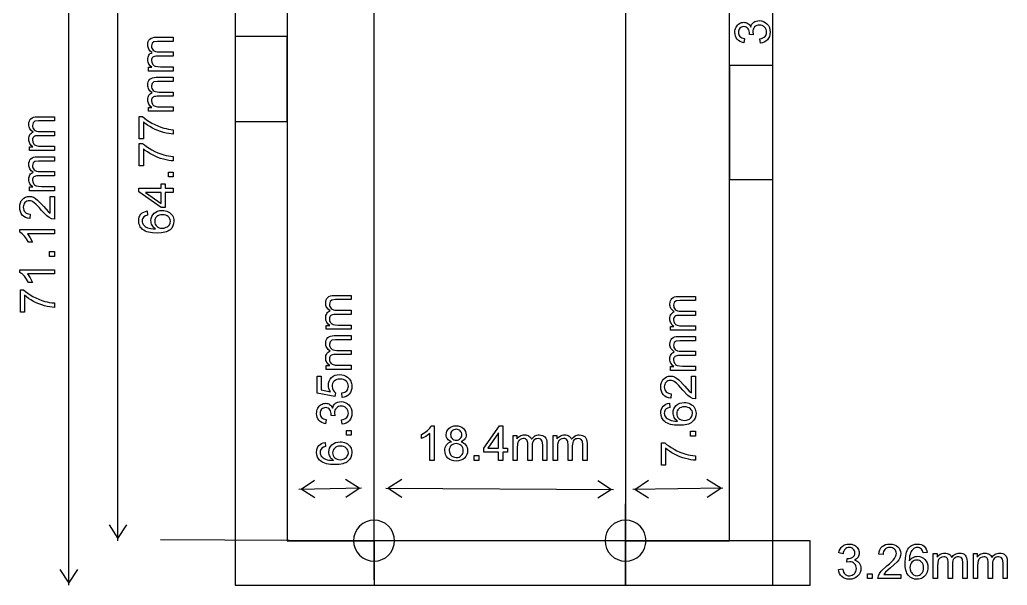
# Model space of a CAD drawing. Extents: x -80.8 to -8.1, y 28.9 to 107.7.
# Drawn here: x -80.8 to -8.5, y 28.9 to 70.3 of the extents above; entities that cross this region are included whole.
import ezdxf

# ---------------------------------------------------------------- set-up
doc = ezdxf.new("R2010")
doc.units = 0
doc.layers.add('LAYER_1', color=7, linetype='CONTINUOUS')

msp = doc.modelspace()

# ---------------------------------------------------------------- linework, layer by layer
at = {"layer": 'LAYER_1', "color": 250}
for points in [[(-77.195, 28.903), (-77.195, 100.023)], [(-73.595, 32.166), (-73.595, 96.936)], [(-59.175, 35.295), (-60.19, 35.925), (-59.2, 36.595)], [(-56.916, 35.339), (-55.927, 36.008), (-56.942, 36.638)], [(-52.815, 36.654), (-53.821, 36.01), (-52.822, 35.354)], [(-38.453, 36.578), (-37.454, 35.923), (-38.459, 35.278)], [(-34.743, 35.288), (-35.754, 35.924), (-34.76, 36.588)], [(-30.454, 35.345), (-29.461, 36.008), (-30.472, 36.645)], [(-55.776, 36.011), (-60.341, 35.922)], [(-53.972, 36.011), (-37.303, 35.922)], [(-29.31, 36.011), (-35.904, 35.922)], [(-54.845, 29.3), (-54.845, 34.856)], [(-36.43, 29.3), (-36.43, 34.856)], [(-74.245, 33.319), (-73.595, 32.317), (-72.945, 33.319)], [(-56.345, 32.166), (-70.493, 32.219)], [(-52.464, 32.166), (-57.226, 32.166)], [(-34.049, 32.166), (-38.811, 32.166)], [(-77.845, 30.056), (-77.195, 29.054), (-76.545, 30.056)]]:
    msp.add_lwpolyline(points, dxfattribs=at)
for points in [[(-65.005, 28.903), (-25.635, 28.903), (-25.635, 100.023), (-65.005, 100.023), (-65.005, 28.903)], [(-61.195, 32.166), (-54.845, 32.166), (-54.845, 96.936), (-61.195, 96.936), (-61.195, 32.166)], [(-36.43, 32.166), (-28.81, 32.166), (-28.81, 96.936), (-36.43, 96.936), (-36.43, 32.166)], [(-26.555, 68.586), (-26.596, 68.895), (-26.474, 68.927), (-26.37, 68.968), (-26.284, 69.018), (-26.217, 69.077), (-26.166, 69.145), (-26.129, 69.22), (-26.108, 69.301), (-26.1, 69.39), (-26.11, 69.495), (-26.138, 69.592), (-26.186, 69.68), (-26.252, 69.76), (-26.332, 69.825), (-26.422, 69.873), (-26.52, 69.901), (-26.628, 69.91), (-26.73, 69.901), (-26.823, 69.875), (-26.906, 69.832), (-26.98, 69.771), (-27.04, 69.696), (-27.084, 69.612), (-27.11, 69.519), (-27.119, 69.416), (-27.084, 69.197), (-27.356, 69.232), (-27.353, 69.282), (-27.359, 69.378), (-27.379, 69.47), (-27.411, 69.556), (-27.456, 69.638), (-27.515, 69.707), (-27.587, 69.757), (-27.674, 69.787), (-27.775, 69.797), (-27.856, 69.789), (-27.931, 69.768), (-27.998, 69.731), (-28.057, 69.681), (-28.106, 69.619), (-28.141, 69.549), (-28.162, 69.47), (-28.169, 69.383), (-28.162, 69.296), (-28.141, 69.217), (-28.105, 69.146), (-28.056, 69.082), (-27.992, 69.027), (-27.913, 68.983), (-27.821, 68.949), (-27.714, 68.927), (-27.77, 68.617), (-27.917, 68.654), (-28.046, 68.71), (-28.158, 68.783), (-28.253, 68.875), (-28.328, 68.982), (-28.381, 69.101), (-28.413, 69.233), (-28.424, 69.376), (-28.418, 69.478), (-28.402, 69.575), (-28.374, 69.668), (-28.336, 69.757), (-28.287, 69.839), (-28.231, 69.91), (-28.166, 69.972), (-28.093, 70.023), (-28.016, 70.063), (-27.935, 70.092), (-27.853, 70.11), (-27.768, 70.115), (-27.688, 70.11), (-27.612, 70.093), (-27.539, 70.066), (-27.47, 70.027), (-27.406, 69.978), (-27.349, 69.918), (-27.299, 69.848), (-27.256, 69.767), (-27.224, 69.873), (-27.177, 69.966), (-27.116, 70.047), (-27.042, 70.115), (-26.955, 70.169), (-26.859, 70.208), (-26.752, 70.231), (-26.635, 70.239), (-26.476, 70.224), (-26.329, 70.179), (-26.195, 70.103), (-26.074, 69.998), (-25.973, 69.869), (-25.901, 69.725), (-25.858, 69.564), (-25.844, 69.388), (-25.856, 69.229), (-25.893, 69.084), (-25.955, 68.953), (-26.042, 68.836), (-26.148, 68.738), (-26.269, 68.664), (-26.405, 68.613), (-26.555, 68.586)], [(-69.543, 66.546), (-71.372, 66.546), (-71.372, 66.823), (-71.116, 66.823), (-71.237, 66.924), (-71.332, 67.052), (-71.368, 67.126), (-71.393, 67.205), (-71.409, 67.289), (-71.414, 67.378), (-71.409, 67.475), (-71.393, 67.563), (-71.366, 67.641), (-71.329, 67.711), (-71.283, 67.771), (-71.228, 67.822), (-71.165, 67.863), (-71.094, 67.894), (-71.234, 68.011), (-71.334, 68.144), (-71.369, 68.217), (-71.394, 68.294), (-71.409, 68.375), (-71.414, 68.459), (-71.405, 68.588), (-71.376, 68.7), (-71.329, 68.797), (-71.263, 68.878), (-71.177, 68.942), (-71.072, 68.988), (-70.945, 69.015), (-70.799, 69.024), (-69.543, 69.024), (-69.543, 68.716), (-70.696, 68.716), (-70.964, 68.686), (-71.095, 68.577), (-71.145, 68.391), (-71.137, 68.298), (-71.113, 68.214), (-71.073, 68.138), (-71.017, 68.07), (-70.943, 68.014), (-70.85, 67.975), (-70.738, 67.951), (-70.606, 67.943), (-69.543, 67.943), (-69.543, 67.633), (-70.731, 67.633), (-70.829, 67.628), (-70.913, 67.614), (-70.984, 67.59), (-71.042, 67.557), (-71.087, 67.513), (-71.12, 67.457), (-71.139, 67.389), (-71.145, 67.309), (-71.128, 67.183), (-71.076, 67.067), (-71.038, 67.015), (-70.991, 66.971), (-70.937, 66.935), (-70.875, 66.906), (-70.713, 66.868), (-70.492, 66.856), (-69.543, 66.856), (-69.543, 66.546)], [(-65.005, 62.844), (-61.195, 62.844), (-61.195, 69.062), (-65.005, 69.062), (-65.005, 62.844)], [(-28.81, 58.611), (-25.635, 58.611), (-25.635, 66.945), (-28.81, 66.945), (-28.81, 58.611)], [(-69.543, 63.608), (-71.372, 63.608), (-71.372, 63.885), (-71.116, 63.885), (-71.237, 63.985), (-71.332, 64.114), (-71.368, 64.188), (-71.393, 64.267), (-71.409, 64.351), (-71.414, 64.44), (-71.409, 64.537), (-71.393, 64.624), (-71.366, 64.703), (-71.329, 64.772), (-71.283, 64.833), (-71.228, 64.883), (-71.165, 64.924), (-71.094, 64.956), (-71.234, 65.073), (-71.334, 65.206), (-71.369, 65.278), (-71.394, 65.355), (-71.409, 65.436), (-71.414, 65.521), (-71.405, 65.649), (-71.376, 65.762), (-71.329, 65.858), (-71.263, 65.939), (-71.177, 66.004), (-71.072, 66.049), (-70.945, 66.077), (-70.799, 66.086), (-69.543, 66.086), (-69.543, 65.778), (-70.696, 65.778), (-70.964, 65.748), (-71.095, 65.638), (-71.145, 65.452), (-71.137, 65.36), (-71.113, 65.275), (-71.073, 65.2), (-71.017, 65.132), (-70.943, 65.076), (-70.85, 65.036), (-70.738, 65.012), (-70.606, 65.004), (-69.543, 65.004), (-69.543, 64.694), (-70.731, 64.694), (-70.829, 64.689), (-70.913, 64.675), (-70.984, 64.651), (-71.042, 64.618), (-71.087, 64.574), (-71.12, 64.519), (-71.139, 64.451), (-71.145, 64.37), (-71.128, 64.245), (-71.076, 64.129), (-71.038, 64.077), (-70.991, 64.033), (-70.937, 63.996), (-70.875, 63.968), (-70.713, 63.93), (-70.492, 63.917), (-69.543, 63.917), (-69.543, 63.608)], [(-78.253, 60.726), (-80.082, 60.726), (-80.082, 61.003), (-79.826, 61.003), (-79.947, 61.103), (-80.042, 61.232), (-80.078, 61.306), (-80.103, 61.385), (-80.119, 61.469), (-80.124, 61.558), (-80.119, 61.654), (-80.103, 61.742), (-80.076, 61.821), (-80.039, 61.89), (-79.993, 61.951), (-79.938, 62.002), (-79.875, 62.042), (-79.803, 62.074), (-79.944, 62.191), (-80.044, 62.324), (-80.079, 62.397), (-80.104, 62.473), (-80.119, 62.554), (-80.124, 62.639), (-80.115, 62.767), (-80.086, 62.88), (-80.039, 62.976), (-79.973, 63.057), (-79.887, 63.121), (-79.781, 63.167), (-79.655, 63.195), (-79.509, 63.204), (-78.253, 63.204), (-78.253, 62.896), (-79.406, 62.896), (-79.674, 62.866), (-79.805, 62.756), (-79.855, 62.57), (-79.847, 62.478), (-79.823, 62.394), (-79.783, 62.318), (-79.727, 62.25), (-79.653, 62.194), (-79.56, 62.154), (-79.448, 62.13), (-79.316, 62.122), (-78.253, 62.122), (-78.253, 61.812), (-79.441, 61.812), (-79.538, 61.807), (-79.623, 61.793), (-79.694, 61.77), (-79.752, 61.736), (-79.797, 61.692), (-79.829, 61.636), (-79.849, 61.569), (-79.855, 61.488), (-79.838, 61.362), (-79.786, 61.247), (-79.748, 61.195), (-79.701, 61.151), (-79.647, 61.114), (-79.585, 61.086), (-79.422, 61.048), (-79.202, 61.035), (-78.253, 61.035), (-78.253, 60.726)], [(-71.737, 61.58), (-72.035, 61.58), (-72.035, 63.214), (-71.794, 63.214), (-71.656, 63.094), (-71.496, 62.974), (-71.314, 62.855), (-71.112, 62.736), (-70.898, 62.625), (-70.681, 62.526), (-70.461, 62.442), (-70.238, 62.371), (-70.075, 62.328), (-69.905, 62.294), (-69.728, 62.269), (-69.543, 62.252), (-69.543, 61.933), (-69.7, 61.942), (-69.872, 61.965), (-70.06, 62.001), (-70.263, 62.05), (-70.472, 62.112), (-70.678, 62.186), (-70.879, 62.273), (-71.077, 62.371), (-71.265, 62.478), (-71.438, 62.587), (-71.596, 62.7), (-71.737, 62.817), (-71.737, 61.58)], [(-71.737, 59.618), (-72.035, 59.618), (-72.035, 61.252), (-71.794, 61.252), (-71.656, 61.132), (-71.496, 61.012), (-71.314, 60.893), (-71.112, 60.774), (-70.898, 60.663), (-70.681, 60.565), (-70.461, 60.48), (-70.238, 60.409), (-70.075, 60.366), (-69.905, 60.332), (-69.728, 60.307), (-69.543, 60.29), (-69.543, 59.971), (-69.7, 59.98), (-69.872, 60.003), (-70.06, 60.039), (-70.263, 60.088), (-70.472, 60.15), (-70.678, 60.224), (-70.879, 60.311), (-71.077, 60.409), (-71.265, 60.516), (-71.438, 60.625), (-71.596, 60.738), (-71.737, 60.855), (-71.737, 59.618)], [(-78.253, 57.787), (-80.082, 57.787), (-80.082, 58.064), (-79.826, 58.064), (-79.947, 58.164), (-80.042, 58.293), (-80.078, 58.367), (-80.103, 58.446), (-80.119, 58.53), (-80.124, 58.619), (-80.119, 58.716), (-80.103, 58.804), (-80.076, 58.882), (-80.039, 58.952), (-79.993, 59.012), (-79.938, 59.063), (-79.875, 59.104), (-79.803, 59.135), (-79.944, 59.252), (-80.044, 59.385), (-80.079, 59.458), (-80.104, 59.535), (-80.119, 59.615), (-80.124, 59.7), (-80.115, 59.828), (-80.086, 59.941), (-80.039, 60.038), (-79.973, 60.119), (-79.887, 60.183), (-79.781, 60.229), (-79.655, 60.256), (-79.509, 60.265), (-78.253, 60.265), (-78.253, 59.957), (-79.406, 59.957), (-79.674, 59.927), (-79.805, 59.818), (-79.855, 59.631), (-79.847, 59.539), (-79.823, 59.455), (-79.783, 59.379), (-79.727, 59.311), (-79.653, 59.255), (-79.56, 59.215), (-79.448, 59.191), (-79.316, 59.183), (-78.253, 59.183), (-78.253, 58.874), (-79.441, 58.874), (-79.538, 58.869), (-79.623, 58.855), (-79.694, 58.831), (-79.752, 58.798), (-79.797, 58.754), (-79.829, 58.698), (-79.849, 58.63), (-79.855, 58.55), (-79.838, 58.424), (-79.786, 58.308), (-79.748, 58.256), (-79.701, 58.212), (-79.647, 58.175), (-79.585, 58.147), (-79.422, 58.109), (-79.202, 58.097), (-78.253, 58.097), (-78.253, 57.787)], [(-69.543, 58.791), (-69.897, 58.791), (-69.897, 59.145), (-69.543, 59.145), (-69.543, 58.791)], [(-69.543, 57.649), (-70.148, 57.649), (-70.148, 56.553), (-70.432, 56.553), (-72.068, 57.706), (-72.068, 57.959), (-70.432, 57.959), (-70.432, 58.3), (-70.148, 58.3), (-70.148, 57.959), (-69.543, 57.959), (-69.543, 57.649)], [(-78.551, 57.368), (-78.253, 57.368), (-78.253, 55.699), (-78.468, 55.735), (-78.638, 55.818), (-78.804, 55.939), (-79.187, 56.345), (-79.347, 56.534), (-79.489, 56.69), (-79.614, 56.812), (-79.722, 56.902), (-79.819, 56.965), (-79.913, 57.01), (-80.005, 57.037), (-80.095, 57.046), (-80.183, 57.038), (-80.264, 57.013), (-80.338, 56.972), (-80.406, 56.914), (-80.461, 56.843), (-80.5, 56.762), (-80.524, 56.671), (-80.532, 56.571), (-80.524, 56.464), (-80.498, 56.369), (-80.456, 56.285), (-80.397, 56.212), (-80.324, 56.153), (-80.237, 56.111), (-80.138, 56.085), (-80.026, 56.076), (-80.058, 55.757), (-80.226, 55.785), (-80.373, 55.835), (-80.498, 55.908), (-80.602, 56.004), (-80.684, 56.12), (-80.742, 56.254), (-80.777, 56.407), (-80.788, 56.578), (-80.776, 56.75), (-80.738, 56.903), (-80.675, 57.037), (-80.587, 57.153), (-80.48, 57.246), (-80.361, 57.312), (-80.231, 57.352), (-80.088, 57.365), (-79.937, 57.349), (-79.789, 57.303), (-79.639, 57.22), (-79.481, 57.097), (-79.037, 56.619), (-78.719, 56.261), (-78.551, 56.13), (-78.551, 57.368)], [(-70.432, 57.649), (-71.57, 57.649), (-70.432, 56.858), (-70.432, 57.649)], [(-71.45, 56.302), (-71.426, 55.994), (-71.584, 55.944), (-71.691, 55.877), (-71.749, 55.81), (-71.791, 55.736), (-71.816, 55.655), (-71.824, 55.566), (-71.819, 55.494), (-71.803, 55.427), (-71.777, 55.364), (-71.741, 55.306), (-71.681, 55.237), (-71.61, 55.175), (-71.525, 55.121), (-71.429, 55.075), (-71.316, 55.038), (-71.181, 55.011), (-71.024, 54.995), (-70.846, 54.988), (-70.925, 55.047), (-70.994, 55.112), (-71.052, 55.184), (-71.099, 55.262), (-71.135, 55.343), (-71.161, 55.427), (-71.176, 55.513), (-71.181, 55.601), (-71.167, 55.75), (-71.124, 55.888), (-71.053, 56.014), (-70.953, 56.129), (-70.831, 56.224), (-70.692, 56.292), (-70.536, 56.333), (-70.363, 56.347), (-70.246, 56.34), (-70.134, 56.321), (-70.026, 56.289), (-69.921, 56.244), (-69.825, 56.188), (-69.741, 56.123), (-69.669, 56.047), (-69.609, 55.962), (-69.561, 55.87), (-69.527, 55.772), (-69.507, 55.667), (-69.5, 55.556), (-69.518, 55.371), (-69.571, 55.204), (-69.66, 55.055), (-69.785, 54.924), (-69.862, 54.867), (-69.951, 54.817), (-70.051, 54.775), (-70.163, 54.741), (-70.421, 54.695), (-70.725, 54.68), (-71.066, 54.697), (-71.357, 54.747), (-71.484, 54.785), (-71.598, 54.832), (-71.7, 54.887), (-71.789, 54.95), (-71.857, 55.011), (-71.916, 55.078), (-71.965, 55.15), (-72.006, 55.227), (-72.06, 55.396), (-72.078, 55.586), (-72.068, 55.728), (-72.037, 55.856), (-71.985, 55.972), (-71.912, 56.074), (-71.82, 56.159), (-71.713, 56.226), (-71.589, 56.273), (-71.45, 56.302)], [(-70.362, 55.036), (-70.205, 55.053), (-70.055, 55.104), (-69.986, 55.141), (-69.926, 55.186), (-69.874, 55.236), (-69.832, 55.294), (-69.774, 55.42), (-69.755, 55.551), (-69.765, 55.646), (-69.795, 55.733), (-69.844, 55.814), (-69.914, 55.888), (-70, 55.95), (-70.101, 55.994), (-70.215, 56.021), (-70.344, 56.029), (-70.468, 56.021), (-70.578, 55.995), (-70.674, 55.951), (-70.757, 55.89), (-70.823, 55.816), (-70.87, 55.733), (-70.898, 55.641), (-70.907, 55.539), (-70.898, 55.438), (-70.87, 55.345), (-70.823, 55.26), (-70.757, 55.182), (-70.675, 55.118), (-70.583, 55.072), (-70.478, 55.045), (-70.362, 55.036)], [(-78.253, 54.944), (-78.253, 54.634), (-80.229, 54.634), (-80.015, 54.341), (-79.855, 54.014), (-80.154, 54.014), (-80.29, 54.258), (-80.451, 54.469), (-80.537, 54.559), (-80.623, 54.635), (-80.706, 54.697), (-80.788, 54.745), (-80.788, 54.944), (-78.253, 54.944)], [(-78.253, 52.971), (-78.606, 52.971), (-78.606, 53.324), (-78.253, 53.324), (-78.253, 52.971)], [(-78.253, 52.002), (-78.253, 51.692), (-80.229, 51.692), (-80.015, 51.399), (-79.855, 51.072), (-80.154, 51.072), (-80.29, 51.316), (-80.451, 51.527), (-80.537, 51.617), (-80.623, 51.693), (-80.706, 51.755), (-80.788, 51.803), (-80.788, 52.002), (-78.253, 52.002)], [(-80.447, 48.893), (-80.745, 48.893), (-80.745, 50.528), (-80.504, 50.528), (-80.365, 50.407), (-80.206, 50.288), (-80.024, 50.168), (-79.822, 50.05), (-79.608, 49.938), (-79.391, 49.84), (-79.171, 49.755), (-78.948, 49.684), (-78.785, 49.641), (-78.615, 49.608), (-78.438, 49.582), (-78.253, 49.565), (-78.253, 49.246), (-78.41, 49.256), (-78.582, 49.278), (-78.77, 49.314), (-78.973, 49.363), (-79.182, 49.425), (-79.388, 49.5), (-79.589, 49.586), (-79.787, 49.684), (-79.975, 49.791), (-80.148, 49.901), (-80.305, 50.014), (-80.447, 50.13), (-80.447, 48.893)], [(-56.515, 47.64), (-58.344, 47.64), (-58.344, 47.917), (-58.087, 47.917), (-58.209, 48.017), (-58.303, 48.146), (-58.339, 48.22), (-58.365, 48.299), (-58.38, 48.383), (-58.386, 48.472), (-58.38, 48.569), (-58.364, 48.657), (-58.338, 48.735), (-58.301, 48.805), (-58.254, 48.865), (-58.2, 48.916), (-58.137, 48.957), (-58.065, 48.988), (-58.205, 49.105), (-58.305, 49.238), (-58.34, 49.311), (-58.365, 49.387), (-58.38, 49.468), (-58.386, 49.553), (-58.376, 49.681), (-58.348, 49.794), (-58.3, 49.891), (-58.234, 49.972), (-58.149, 50.036), (-58.043, 50.081), (-57.917, 50.109), (-57.77, 50.118), (-56.515, 50.118), (-56.515, 49.81), (-57.667, 49.81), (-57.935, 49.78), (-58.067, 49.671), (-58.117, 49.484), (-58.109, 49.392), (-58.085, 49.308), (-58.044, 49.232), (-57.988, 49.164), (-57.914, 49.108), (-57.821, 49.068), (-57.709, 49.044), (-57.578, 49.036), (-56.515, 49.036), (-56.515, 48.726), (-57.703, 48.726), (-57.8, 48.722), (-57.884, 48.707), (-57.955, 48.684), (-58.013, 48.651), (-58.059, 48.607), (-58.091, 48.551), (-58.11, 48.483), (-58.117, 48.402), (-58.099, 48.277), (-58.047, 48.161), (-58.009, 48.109), (-57.963, 48.065), (-57.908, 48.028), (-57.846, 48), (-57.684, 47.962), (-57.464, 47.95), (-56.515, 47.95), (-56.515, 47.64)], [(-31.312, 47.574), (-33.141, 47.574), (-33.141, 47.85), (-32.885, 47.85), (-33.006, 47.951), (-33.1, 48.08), (-33.136, 48.154), (-33.162, 48.233), (-33.178, 48.317), (-33.183, 48.406), (-33.178, 48.502), (-33.162, 48.59), (-33.135, 48.669), (-33.098, 48.738), (-33.052, 48.799), (-32.997, 48.849), (-32.934, 48.89), (-32.862, 48.922), (-33.002, 49.039), (-33.103, 49.172), (-33.138, 49.244), (-33.163, 49.321), (-33.178, 49.402), (-33.183, 49.487), (-33.173, 49.615), (-33.145, 49.727), (-33.098, 49.824), (-33.032, 49.905), (-32.946, 49.969), (-32.84, 50.015), (-32.714, 50.043), (-32.568, 50.052), (-31.312, 50.052), (-31.312, 49.744), (-32.464, 49.744), (-32.732, 49.714), (-32.864, 49.604), (-32.914, 49.418), (-32.906, 49.325), (-32.882, 49.241), (-32.842, 49.165), (-32.785, 49.097), (-32.712, 49.042), (-32.619, 49.002), (-32.506, 48.978), (-32.375, 48.97), (-31.312, 48.97), (-31.312, 48.66), (-32.5, 48.66), (-32.597, 48.655), (-32.681, 48.641), (-32.752, 48.617), (-32.811, 48.584), (-32.856, 48.54), (-32.888, 48.484), (-32.908, 48.416), (-32.914, 48.336), (-32.897, 48.21), (-32.845, 48.094), (-32.806, 48.043), (-32.76, 47.998), (-32.706, 47.962), (-32.644, 47.933), (-32.481, 47.896), (-32.261, 47.883), (-31.312, 47.883), (-31.312, 47.574)], [(-56.515, 44.701), (-58.344, 44.701), (-58.344, 44.978), (-58.087, 44.978), (-58.209, 45.079), (-58.303, 45.208), (-58.339, 45.281), (-58.365, 45.36), (-58.38, 45.444), (-58.386, 45.533), (-58.38, 45.63), (-58.364, 45.718), (-58.338, 45.797), (-58.301, 45.866), (-58.254, 45.926), (-58.2, 45.977), (-58.137, 46.018), (-58.065, 46.049), (-58.205, 46.166), (-58.305, 46.3), (-58.34, 46.372), (-58.365, 46.449), (-58.38, 46.53), (-58.386, 46.614), (-58.376, 46.743), (-58.348, 46.855), (-58.3, 46.952), (-58.234, 47.033), (-58.149, 47.097), (-58.043, 47.143), (-57.917, 47.17), (-57.77, 47.179), (-56.515, 47.179), (-56.515, 46.871), (-57.667, 46.871), (-57.935, 46.841), (-58.067, 46.732), (-58.117, 46.546), (-58.109, 46.453), (-58.085, 46.369), (-58.044, 46.293), (-57.988, 46.225), (-57.914, 46.169), (-57.821, 46.13), (-57.709, 46.106), (-57.578, 46.098), (-56.515, 46.098), (-56.515, 45.788), (-57.703, 45.788), (-57.8, 45.783), (-57.884, 45.769), (-57.955, 45.745), (-58.013, 45.712), (-58.059, 45.668), (-58.091, 45.612), (-58.11, 45.544), (-58.117, 45.464), (-58.099, 45.338), (-58.047, 45.222), (-58.009, 45.17), (-57.963, 45.126), (-57.908, 45.09), (-57.846, 45.061), (-57.684, 45.023), (-57.464, 45.011), (-56.515, 45.011), (-56.515, 44.701)], [(-31.312, 44.635), (-33.141, 44.635), (-33.141, 44.912), (-32.885, 44.912), (-33.006, 45.012), (-33.1, 45.141), (-33.136, 45.215), (-33.162, 45.294), (-33.178, 45.378), (-33.183, 45.467), (-33.178, 45.564), (-33.162, 45.652), (-33.135, 45.73), (-33.098, 45.8), (-33.052, 45.86), (-32.997, 45.911), (-32.934, 45.952), (-32.862, 45.983), (-33.002, 46.1), (-33.103, 46.233), (-33.138, 46.306), (-33.163, 46.383), (-33.178, 46.463), (-33.183, 46.548), (-33.173, 46.676), (-33.145, 46.789), (-33.098, 46.886), (-33.032, 46.967), (-32.946, 47.031), (-32.84, 47.077), (-32.714, 47.104), (-32.568, 47.113), (-31.312, 47.113), (-31.312, 46.805), (-32.464, 46.805), (-32.732, 46.775), (-32.864, 46.666), (-32.914, 46.479), (-32.906, 46.387), (-32.882, 46.303), (-32.842, 46.227), (-32.785, 46.159), (-32.712, 46.103), (-32.619, 46.063), (-32.506, 46.039), (-32.375, 46.031), (-31.312, 46.031), (-31.312, 45.721), (-32.5, 45.721), (-32.597, 45.717), (-32.681, 45.703), (-32.752, 45.679), (-32.811, 45.646), (-32.856, 45.602), (-32.888, 45.546), (-32.908, 45.478), (-32.914, 45.398), (-32.897, 45.272), (-32.845, 45.156), (-32.806, 45.104), (-32.76, 45.06), (-32.706, 45.023), (-32.644, 44.995), (-32.481, 44.957), (-32.261, 44.945), (-31.312, 44.945), (-31.312, 44.635)], [(-57.176, 42.653), (-57.204, 42.978), (-57.092, 43.002), (-56.995, 43.038), (-56.913, 43.086), (-56.846, 43.146), (-56.794, 43.216), (-56.756, 43.292), (-56.734, 43.374), (-56.726, 43.464), (-56.737, 43.572), (-56.769, 43.671), (-56.821, 43.761), (-56.895, 43.843), (-56.986, 43.911), (-57.092, 43.959), (-57.211, 43.988), (-57.343, 43.998), (-57.469, 43.989), (-57.58, 43.961), (-57.678, 43.914), (-57.762, 43.849), (-57.829, 43.769), (-57.877, 43.677), (-57.906, 43.574), (-57.915, 43.459), (-57.898, 43.316), (-57.847, 43.188), (-57.769, 43.081), (-57.67, 42.999), (-57.708, 42.708), (-59.005, 42.953), (-59.005, 44.209), (-58.709, 44.209), (-58.709, 43.201), (-58.03, 43.064), (-58.1, 43.18), (-58.149, 43.298), (-58.179, 43.418), (-58.189, 43.542), (-58.175, 43.701), (-58.132, 43.847), (-58.06, 43.98), (-57.96, 44.1), (-57.837, 44.199), (-57.698, 44.27), (-57.542, 44.313), (-57.371, 44.327), (-57.205, 44.315), (-57.051, 44.277), (-56.909, 44.215), (-56.778, 44.127), (-56.706, 44.064), (-56.644, 43.995), (-56.591, 43.92), (-56.548, 43.84), (-56.515, 43.754), (-56.491, 43.663), (-56.477, 43.566), (-56.472, 43.464), (-56.484, 43.3), (-56.52, 43.151), (-56.58, 43.018), (-56.664, 42.901), (-56.769, 42.804), (-56.889, 42.73), (-57.025, 42.68), (-57.176, 42.653)], [(-31.61, 44.216), (-31.312, 44.216), (-31.312, 42.547), (-31.527, 42.583), (-31.697, 42.666), (-31.863, 42.787), (-32.246, 43.193), (-32.406, 43.382), (-32.548, 43.538), (-32.673, 43.66), (-32.781, 43.749), (-32.878, 43.813), (-32.972, 43.858), (-33.064, 43.885), (-33.153, 43.894), (-33.242, 43.886), (-33.323, 43.861), (-33.397, 43.82), (-33.464, 43.762), (-33.52, 43.691), (-33.559, 43.61), (-33.583, 43.519), (-33.591, 43.418), (-33.582, 43.312), (-33.557, 43.217), (-33.515, 43.133), (-33.456, 43.06), (-33.383, 43.001), (-33.296, 42.959), (-33.197, 42.933), (-33.085, 42.924), (-33.117, 42.605), (-33.285, 42.633), (-33.431, 42.683), (-33.557, 42.756), (-33.661, 42.852), (-33.742, 42.968), (-33.801, 43.102), (-33.836, 43.255), (-33.847, 43.425), (-33.834, 43.598), (-33.797, 43.751), (-33.734, 43.885), (-33.646, 44.001), (-33.539, 44.093), (-33.42, 44.16), (-33.289, 44.2), (-33.146, 44.213), (-32.996, 44.197), (-32.848, 44.15), (-32.698, 44.068), (-32.54, 43.945), (-32.096, 43.467), (-31.778, 43.109), (-31.61, 42.977), (-31.61, 44.216)], [(-57.181, 40.693), (-57.222, 41.002), (-57.1, 41.034), (-56.996, 41.075), (-56.91, 41.125), (-56.843, 41.184), (-56.792, 41.252), (-56.755, 41.327), (-56.734, 41.408), (-56.726, 41.497), (-56.736, 41.602), (-56.764, 41.699), (-56.812, 41.787), (-56.878, 41.867), (-56.958, 41.932), (-57.048, 41.98), (-57.146, 42.008), (-57.254, 42.017), (-57.356, 42.008), (-57.449, 41.982), (-57.532, 41.939), (-57.606, 41.878), (-57.666, 41.803), (-57.71, 41.719), (-57.736, 41.626), (-57.745, 41.523), (-57.71, 41.304), (-57.982, 41.339), (-57.979, 41.389), (-57.985, 41.485), (-58.005, 41.577), (-58.037, 41.663), (-58.082, 41.745), (-58.141, 41.814), (-58.213, 41.864), (-58.3, 41.894), (-58.401, 41.904), (-58.482, 41.896), (-58.557, 41.875), (-58.624, 41.839), (-58.683, 41.788), (-58.732, 41.726), (-58.767, 41.656), (-58.788, 41.577), (-58.795, 41.49), (-58.788, 41.403), (-58.767, 41.324), (-58.731, 41.253), (-58.682, 41.189), (-58.618, 41.134), (-58.539, 41.09), (-58.447, 41.056), (-58.34, 41.034), (-58.395, 40.724), (-58.543, 40.761), (-58.672, 40.817), (-58.784, 40.89), (-58.879, 40.982), (-58.954, 41.089), (-59.007, 41.208), (-59.039, 41.34), (-59.05, 41.483), (-59.044, 41.584), (-59.028, 41.682), (-59, 41.775), (-58.962, 41.864), (-58.913, 41.946), (-58.857, 42.017), (-58.792, 42.079), (-58.719, 42.13), (-58.642, 42.17), (-58.561, 42.199), (-58.479, 42.217), (-58.394, 42.222), (-58.314, 42.217), (-58.238, 42.2), (-58.165, 42.173), (-58.096, 42.134), (-58.032, 42.085), (-57.975, 42.025), (-57.925, 41.955), (-57.882, 41.874), (-57.85, 41.98), (-57.803, 42.073), (-57.742, 42.154), (-57.668, 42.222), (-57.581, 42.276), (-57.485, 42.315), (-57.378, 42.338), (-57.261, 42.346), (-57.102, 42.331), (-56.955, 42.286), (-56.821, 42.21), (-56.7, 42.105), (-56.599, 41.976), (-56.527, 41.832), (-56.484, 41.672), (-56.47, 41.495), (-56.482, 41.336), (-56.519, 41.191), (-56.581, 41.06), (-56.668, 40.943), (-56.774, 40.845), (-56.895, 40.771), (-57.031, 40.72), (-57.181, 40.693)], [(-33.219, 42.233), (-33.194, 41.925), (-33.352, 41.875), (-33.46, 41.808), (-33.518, 41.741), (-33.559, 41.667), (-33.584, 41.586), (-33.593, 41.498), (-33.587, 41.426), (-33.572, 41.359), (-33.546, 41.296), (-33.51, 41.238), (-33.45, 41.168), (-33.378, 41.107), (-33.294, 41.053), (-33.198, 41.007), (-33.085, 40.97), (-32.95, 40.943), (-32.793, 40.926), (-32.614, 40.919), (-32.694, 40.978), (-32.763, 41.044), (-32.821, 41.115), (-32.868, 41.193), (-32.904, 41.275), (-32.929, 41.359), (-32.945, 41.445), (-32.95, 41.532), (-32.936, 41.682), (-32.893, 41.819), (-32.822, 41.946), (-32.722, 42.06), (-32.599, 42.156), (-32.46, 42.224), (-32.304, 42.265), (-32.132, 42.278), (-32.015, 42.272), (-31.903, 42.252), (-31.794, 42.22), (-31.69, 42.175), (-31.594, 42.12), (-31.51, 42.054), (-31.438, 41.979), (-31.377, 41.894), (-31.33, 41.801), (-31.296, 41.703), (-31.276, 41.598), (-31.269, 41.488), (-31.287, 41.303), (-31.34, 41.136), (-31.429, 40.987), (-31.554, 40.856), (-31.631, 40.798), (-31.72, 40.748), (-31.82, 40.706), (-31.931, 40.672), (-32.19, 40.626), (-32.494, 40.611), (-32.835, 40.628), (-33.126, 40.678), (-33.252, 40.717), (-33.367, 40.763), (-33.468, 40.818), (-33.558, 40.881), (-33.626, 40.943), (-33.684, 41.009), (-33.734, 41.081), (-33.775, 41.158), (-33.829, 41.327), (-33.847, 41.517), (-33.837, 41.659), (-33.806, 41.788), (-33.753, 41.903), (-33.68, 42.005), (-33.589, 42.091), (-33.481, 42.157), (-33.358, 42.205), (-33.219, 42.233)], [(-32.13, 40.967), (-31.973, 40.984), (-31.823, 41.035), (-31.755, 41.073), (-31.695, 41.117), (-31.643, 41.168), (-31.601, 41.225), (-31.543, 41.351), (-31.524, 41.482), (-31.534, 41.577), (-31.563, 41.665), (-31.613, 41.746), (-31.682, 41.82), (-31.769, 41.882), (-31.869, 41.926), (-31.984, 41.952), (-32.113, 41.961), (-32.237, 41.952), (-32.347, 41.926), (-32.443, 41.883), (-32.525, 41.822), (-32.591, 41.747), (-32.638, 41.664), (-32.666, 41.572), (-32.676, 41.471), (-32.666, 41.369), (-32.638, 41.276), (-32.591, 41.191), (-32.525, 41.114), (-32.444, 41.05), (-32.351, 41.004), (-32.247, 40.977), (-32.13, 40.967)], [(-50.452, 38.039), (-50.762, 38.039), (-50.762, 40.015), (-51.055, 39.801), (-51.382, 39.641), (-51.382, 39.941), (-51.138, 40.076), (-50.927, 40.237), (-50.837, 40.324), (-50.761, 40.409), (-50.699, 40.492), (-50.651, 40.575), (-50.452, 40.575), (-50.452, 38.039)], [(-49.18, 39.408), (-49.27, 39.448), (-49.348, 39.494), (-49.414, 39.548), (-49.467, 39.61), (-49.507, 39.679), (-49.536, 39.754), (-49.554, 39.836), (-49.559, 39.924), (-49.547, 40.056), (-49.51, 40.177), (-49.448, 40.288), (-49.361, 40.387), (-49.254, 40.469), (-49.13, 40.528), (-48.991, 40.563), (-48.834, 40.575), (-48.677, 40.563), (-48.536, 40.527), (-48.411, 40.467), (-48.302, 40.383), (-48.214, 40.282), (-48.151, 40.17), (-48.113, 40.047), (-48.101, 39.915), (-48.106, 39.83), (-48.124, 39.751), (-48.152, 39.677), (-48.192, 39.609), (-48.245, 39.548), (-48.309, 39.494), (-48.384, 39.447), (-48.472, 39.408), (-48.363, 39.365), (-48.268, 39.31), (-48.186, 39.243), (-48.118, 39.164), (-48.065, 39.075), (-48.028, 38.979), (-48.005, 38.874), (-47.997, 38.761), (-48.011, 38.605), (-48.054, 38.463), (-48.126, 38.333), (-48.226, 38.217), (-48.35, 38.12), (-48.491, 38.051), (-48.651, 38.01), (-48.829, 37.996), (-49.007, 38.01), (-49.167, 38.051), (-49.308, 38.12), (-49.432, 38.217), (-49.532, 38.335), (-49.604, 38.466), (-49.647, 38.611), (-49.661, 38.769), (-49.653, 38.888), (-49.63, 38.996), (-49.591, 39.094), (-49.536, 39.182), (-49.467, 39.259), (-49.385, 39.322), (-49.289, 39.372), (-49.18, 39.408)], [(-45.722, 38.039), (-45.722, 38.644), (-46.817, 38.644), (-46.817, 38.928), (-45.665, 40.564), (-45.411, 40.564), (-45.411, 38.928), (-45.07, 38.928), (-45.07, 38.644), (-45.411, 38.644), (-45.411, 38.039), (-45.722, 38.039)], [(-56.515, 39.885), (-56.868, 39.885), (-56.868, 40.238), (-56.515, 40.238), (-56.515, 39.885)], [(-49.242, 39.934), (-49.235, 39.849), (-49.214, 39.772), (-49.178, 39.702), (-49.127, 39.641), (-49.065, 39.592), (-48.995, 39.556), (-48.915, 39.535), (-48.827, 39.527), (-48.742, 39.534), (-48.664, 39.556), (-48.595, 39.591), (-48.533, 39.64), (-48.483, 39.7), (-48.448, 39.766), (-48.426, 39.838), (-48.419, 39.916), (-48.427, 39.999), (-48.449, 40.074), (-48.485, 40.142), (-48.537, 40.203), (-48.6, 40.254), (-48.669, 40.291), (-48.746, 40.313), (-48.831, 40.32), (-48.916, 40.313), (-48.993, 40.291), (-49.063, 40.256), (-49.126, 40.206), (-49.177, 40.147), (-49.213, 40.081), (-49.235, 40.01), (-49.242, 39.934)], [(-45.722, 38.928), (-45.722, 40.066), (-46.512, 38.928), (-45.722, 38.928)], [(-44.667, 38.039), (-44.667, 39.868), (-44.39, 39.868), (-44.39, 39.612), (-44.29, 39.733), (-44.161, 39.828), (-44.087, 39.864), (-44.008, 39.889), (-43.924, 39.905), (-43.835, 39.91), (-43.738, 39.905), (-43.65, 39.889), (-43.572, 39.862), (-43.502, 39.825), (-43.442, 39.779), (-43.391, 39.724), (-43.35, 39.661), (-43.319, 39.59), (-43.202, 39.73), (-43.069, 39.83), (-42.996, 39.865), (-42.919, 39.89), (-42.839, 39.905), (-42.754, 39.91), (-42.626, 39.901), (-42.513, 39.872), (-42.416, 39.825), (-42.335, 39.759), (-42.271, 39.673), (-42.225, 39.568), (-42.198, 39.441), (-42.189, 39.295), (-42.189, 38.039), (-42.497, 38.039), (-42.497, 39.192), (-42.527, 39.46), (-42.636, 39.591), (-42.823, 39.641), (-42.915, 39.633), (-42.999, 39.609), (-43.075, 39.569), (-43.143, 39.513), (-43.199, 39.439), (-43.239, 39.346), (-43.263, 39.234), (-43.271, 39.102), (-43.271, 38.039), (-43.581, 38.039), (-43.581, 39.227), (-43.585, 39.325), (-43.599, 39.409), (-43.623, 39.48), (-43.656, 39.538), (-43.7, 39.583), (-43.756, 39.615), (-43.824, 39.635), (-43.904, 39.641), (-44.03, 39.624), (-44.146, 39.572), (-44.198, 39.534), (-44.242, 39.487), (-44.279, 39.433), (-44.307, 39.371), (-44.345, 39.209), (-44.357, 38.988), (-44.357, 38.039), (-44.667, 38.039)], [(-41.728, 38.039), (-41.728, 39.868), (-41.452, 39.868), (-41.452, 39.612), (-41.351, 39.733), (-41.222, 39.828), (-41.148, 39.864), (-41.069, 39.889), (-40.985, 39.905), (-40.897, 39.91), (-40.8, 39.905), (-40.712, 39.889), (-40.633, 39.862), (-40.564, 39.825), (-40.503, 39.779), (-40.453, 39.724), (-40.412, 39.661), (-40.38, 39.59), (-40.263, 39.73), (-40.13, 39.83), (-40.058, 39.865), (-39.981, 39.89), (-39.9, 39.905), (-39.815, 39.91), (-39.687, 39.901), (-39.575, 39.872), (-39.478, 39.825), (-39.397, 39.759), (-39.333, 39.673), (-39.287, 39.568), (-39.26, 39.441), (-39.25, 39.295), (-39.25, 38.039), (-39.558, 38.039), (-39.558, 39.192), (-39.588, 39.46), (-39.698, 39.591), (-39.884, 39.641), (-39.977, 39.633), (-40.061, 39.609), (-40.137, 39.569), (-40.205, 39.513), (-40.26, 39.439), (-40.3, 39.346), (-40.324, 39.234), (-40.332, 39.102), (-40.332, 38.039), (-40.642, 38.039), (-40.642, 39.227), (-40.647, 39.325), (-40.661, 39.409), (-40.685, 39.48), (-40.718, 39.538), (-40.762, 39.583), (-40.818, 39.615), (-40.886, 39.635), (-40.966, 39.641), (-41.092, 39.624), (-41.208, 39.572), (-41.259, 39.534), (-41.303, 39.487), (-41.34, 39.433), (-41.369, 39.371), (-41.406, 39.209), (-41.419, 38.988), (-41.419, 38.039), (-41.728, 38.039)], [(-31.312, 39.818), (-31.665, 39.818), (-31.665, 40.172), (-31.312, 40.172), (-31.312, 39.818)], [(-58.421, 39.357), (-58.397, 39.049), (-58.555, 38.999), (-58.662, 38.932), (-58.721, 38.865), (-58.762, 38.792), (-58.787, 38.71), (-58.795, 38.622), (-58.79, 38.55), (-58.775, 38.483), (-58.749, 38.42), (-58.712, 38.362), (-58.653, 38.293), (-58.581, 38.231), (-58.497, 38.177), (-58.401, 38.131), (-58.288, 38.094), (-58.153, 38.067), (-57.996, 38.05), (-57.817, 38.043), (-57.897, 38.102), (-57.965, 38.168), (-58.023, 38.239), (-58.07, 38.317), (-58.106, 38.399), (-58.132, 38.483), (-58.147, 38.569), (-58.153, 38.657), (-58.138, 38.806), (-58.096, 38.944), (-58.024, 39.07), (-57.925, 39.184), (-57.802, 39.28), (-57.663, 39.348), (-57.507, 39.389), (-57.335, 39.403), (-57.218, 39.396), (-57.105, 39.377), (-56.997, 39.345), (-56.893, 39.3), (-56.797, 39.244), (-56.712, 39.178), (-56.64, 39.103), (-56.58, 39.018), (-56.532, 38.926), (-56.499, 38.827), (-56.478, 38.722), (-56.472, 38.612), (-56.489, 38.427), (-56.543, 38.26), (-56.632, 38.111), (-56.757, 37.98), (-56.834, 37.922), (-56.922, 37.873), (-57.023, 37.831), (-57.134, 37.796), (-57.392, 37.75), (-57.696, 37.735), (-58.037, 37.752), (-58.328, 37.803), (-58.455, 37.841), (-58.569, 37.887), (-58.671, 37.942), (-58.761, 38.006), (-58.828, 38.067), (-58.887, 38.134), (-58.937, 38.205), (-58.977, 38.282), (-59.032, 38.451), (-59.05, 38.641), (-59.039, 38.783), (-59.008, 38.912), (-58.956, 39.027), (-58.883, 39.129), (-58.791, 39.215), (-58.684, 39.281), (-58.561, 39.329), (-58.421, 39.357)], [(-57.333, 38.092), (-57.176, 38.109), (-57.026, 38.16), (-56.957, 38.197), (-56.897, 38.241), (-56.846, 38.292), (-56.803, 38.35), (-56.746, 38.475), (-56.726, 38.606), (-56.736, 38.701), (-56.766, 38.789), (-56.816, 38.87), (-56.885, 38.944), (-56.971, 39.006), (-57.072, 39.05), (-57.187, 39.076), (-57.315, 39.085), (-57.439, 39.076), (-57.55, 39.05), (-57.646, 39.007), (-57.728, 38.946), (-57.794, 38.872), (-57.841, 38.788), (-57.869, 38.696), (-57.879, 38.595), (-57.869, 38.493), (-57.841, 38.4), (-57.794, 38.315), (-57.728, 38.238), (-57.647, 38.174), (-57.554, 38.128), (-57.449, 38.101), (-57.333, 38.092)], [(-49.343, 38.768), (-49.327, 38.637), (-49.279, 38.511), (-49.244, 38.453), (-49.202, 38.401), (-49.151, 38.356), (-49.093, 38.319), (-48.964, 38.268), (-48.826, 38.251), (-48.719, 38.26), (-48.623, 38.287), (-48.536, 38.331), (-48.459, 38.394), (-48.395, 38.471), (-48.35, 38.557), (-48.323, 38.652), (-48.314, 38.758), (-48.323, 38.865), (-48.351, 38.962), (-48.398, 39.05), (-48.463, 39.128), (-48.542, 39.192), (-48.631, 39.238), (-48.729, 39.265), (-48.836, 39.275), (-48.941, 39.266), (-49.036, 39.238), (-49.122, 39.193), (-49.198, 39.13), (-49.261, 39.053), (-49.306, 38.967), (-49.334, 38.872), (-49.343, 38.768)], [(-33.506, 37.703), (-33.804, 37.703), (-33.804, 39.337), (-33.563, 39.337), (-33.424, 39.217), (-33.264, 39.098), (-33.083, 38.978), (-32.881, 38.859), (-32.667, 38.748), (-32.45, 38.65), (-32.229, 38.565), (-32.006, 38.494), (-31.844, 38.451), (-31.674, 38.417), (-31.497, 38.392), (-31.312, 38.375), (-31.312, 38.056), (-31.469, 38.066), (-31.641, 38.088), (-31.829, 38.124), (-32.032, 38.173), (-32.241, 38.235), (-32.447, 38.31), (-32.648, 38.396), (-32.846, 38.494), (-33.034, 38.601), (-33.207, 38.711), (-33.364, 38.824), (-33.506, 38.94), (-33.506, 37.703)], [(-47.522, 38.039), (-47.522, 38.393), (-47.168, 38.393), (-47.168, 38.039), (-47.522, 38.039)], [(-54.845, 33.666), (-55.138, 33.638), (-55.419, 33.552), (-55.678, 33.414), (-55.906, 33.227), (-56.092, 33), (-56.231, 32.74), (-56.316, 32.459), (-56.345, 32.166), (-56.316, 31.874), (-56.231, 31.592), (-56.092, 31.333), (-55.906, 31.106), (-55.678, 30.919), (-55.419, 30.781), (-55.138, 30.695), (-54.845, 30.666), (-54.552, 30.695), (-54.271, 30.781), (-54.012, 30.919), (-53.784, 31.106), (-53.598, 31.333), (-53.459, 31.592), (-53.374, 31.874), (-53.345, 32.166), (-53.374, 32.459), (-53.459, 32.74), (-53.598, 33), (-53.784, 33.227), (-54.012, 33.414), (-54.271, 33.552), (-54.552, 33.638)], [(-36.43, 33.666), (-36.723, 33.638), (-37.004, 33.552), (-37.263, 33.414), (-37.491, 33.227), (-37.677, 33), (-37.816, 32.74), (-37.901, 32.459), (-37.93, 32.166), (-37.901, 31.874), (-37.816, 31.592), (-37.677, 31.333), (-37.491, 31.106), (-37.263, 30.919), (-37.004, 30.781), (-36.723, 30.695), (-36.43, 30.666), (-36.137, 30.695), (-35.856, 30.781), (-35.597, 30.919), (-35.369, 31.106), (-35.183, 31.333), (-35.044, 31.592), (-34.959, 31.874), (-34.93, 32.166), (-34.959, 32.459), (-35.044, 32.74), (-35.183, 33), (-35.369, 33.227), (-35.597, 33.414), (-35.856, 33.552), (-36.137, 33.638)], [(-54.845, 28.903), (-36.43, 28.903), (-36.43, 32.166), (-54.845, 32.166), (-54.845, 28.903)], [(-36.43, 28.903), (-22.901, 28.903), (-22.901, 32.166), (-36.43, 32.166), (-36.43, 28.903)], [(-20.848, 30.052), (-20.538, 30.093), (-20.506, 29.971), (-20.465, 29.867), (-20.415, 29.781), (-20.356, 29.713), (-20.288, 29.663), (-20.213, 29.626), (-20.132, 29.604), (-20.043, 29.597), (-19.938, 29.607), (-19.841, 29.635), (-19.753, 29.682), (-19.673, 29.749), (-19.608, 29.829), (-19.561, 29.919), (-19.532, 30.017), (-19.523, 30.125), (-19.532, 30.227), (-19.558, 30.319), (-19.601, 30.403), (-19.662, 30.477), (-19.737, 30.537), (-19.821, 30.581), (-19.915, 30.607), (-20.017, 30.615), (-20.236, 30.581), (-20.201, 30.853), (-20.151, 30.849), (-20.055, 30.856), (-19.963, 30.875), (-19.877, 30.908), (-19.795, 30.953), (-19.726, 31.012), (-19.676, 31.084), (-19.646, 31.171), (-19.636, 31.271), (-19.644, 31.353), (-19.665, 31.427), (-19.702, 31.494), (-19.752, 31.554), (-19.814, 31.603), (-19.884, 31.638), (-19.963, 31.659), (-20.05, 31.666), (-20.137, 31.659), (-20.216, 31.638), (-20.288, 31.602), (-20.351, 31.553), (-20.406, 31.488), (-20.451, 31.41), (-20.484, 31.318), (-20.506, 31.211), (-20.816, 31.266), (-20.779, 31.414), (-20.724, 31.543), (-20.65, 31.655), (-20.558, 31.75), (-20.451, 31.825), (-20.332, 31.878), (-20.201, 31.91), (-20.057, 31.921), (-19.956, 31.916), (-19.858, 31.899), (-19.765, 31.871), (-19.676, 31.832), (-19.595, 31.784), (-19.523, 31.727), (-19.461, 31.663), (-19.41, 31.59), (-19.37, 31.512), (-19.341, 31.432), (-19.323, 31.35), (-19.318, 31.265), (-19.323, 31.185), (-19.34, 31.108), (-19.367, 31.036), (-19.406, 30.966), (-19.455, 30.903), (-19.515, 30.846), (-19.585, 30.796), (-19.666, 30.753), (-19.56, 30.72), (-19.467, 30.674), (-19.386, 30.613), (-19.318, 30.538), (-19.264, 30.452), (-19.225, 30.355), (-19.202, 30.249), (-19.194, 30.131), (-19.209, 29.972), (-19.254, 29.826), (-19.33, 29.692), (-19.435, 29.571), (-19.564, 29.47), (-19.708, 29.398), (-19.869, 29.355), (-20.045, 29.341), (-20.204, 29.353), (-20.349, 29.39), (-20.48, 29.452), (-20.597, 29.539), (-20.695, 29.645), (-20.77, 29.766), (-20.82, 29.902), (-20.848, 30.052)], [(-16.277, 29.683), (-16.277, 29.385), (-17.947, 29.385), (-17.911, 29.601), (-17.828, 29.77), (-17.707, 29.937), (-17.301, 30.319), (-17.112, 30.479), (-16.956, 30.622), (-16.833, 30.747), (-16.744, 30.854), (-16.681, 30.951), (-16.636, 31.046), (-16.609, 31.138), (-16.6, 31.227), (-16.608, 31.315), (-16.633, 31.397), (-16.674, 31.471), (-16.731, 31.538), (-16.802, 31.593), (-16.883, 31.633), (-16.974, 31.656), (-17.075, 31.664), (-17.182, 31.656), (-17.277, 31.631), (-17.361, 31.589), (-17.433, 31.53), (-17.492, 31.456), (-17.535, 31.37), (-17.561, 31.27), (-17.57, 31.158), (-17.888, 31.19), (-17.861, 31.358), (-17.81, 31.505), (-17.738, 31.63), (-17.642, 31.734), (-17.526, 31.816), (-17.392, 31.875), (-17.239, 31.91), (-17.068, 31.921), (-16.896, 31.909), (-16.743, 31.871), (-16.608, 31.808), (-16.493, 31.72), (-16.4, 31.613), (-16.334, 31.494), (-16.294, 31.363), (-16.281, 31.22), (-16.296, 31.069), (-16.343, 30.922), (-16.426, 30.771), (-16.549, 30.614), (-17.027, 30.169), (-17.385, 29.851), (-17.516, 29.683), (-16.277, 29.683)], [(-14.337, 31.292), (-14.645, 31.268), (-14.695, 31.426), (-14.762, 31.533), (-14.828, 31.591), (-14.902, 31.633), (-14.984, 31.658), (-15.072, 31.666), (-15.144, 31.661), (-15.211, 31.645), (-15.274, 31.619), (-15.332, 31.583), (-15.401, 31.524), (-15.463, 31.452), (-15.517, 31.368), (-15.563, 31.271), (-15.6, 31.158), (-15.627, 31.023), (-15.644, 30.866), (-15.651, 30.688), (-15.591, 30.767), (-15.526, 30.836), (-15.455, 30.894), (-15.377, 30.941), (-15.295, 30.977), (-15.211, 31.003), (-15.125, 31.018), (-15.037, 31.023), (-14.888, 31.009), (-14.75, 30.966), (-14.624, 30.895), (-14.509, 30.795), (-14.414, 30.673), (-14.346, 30.534), (-14.305, 30.378), (-14.291, 30.206), (-14.298, 30.089), (-14.317, 29.976), (-14.349, 29.868), (-14.394, 29.764), (-14.45, 29.668), (-14.516, 29.583), (-14.591, 29.511), (-14.676, 29.451), (-14.768, 29.403), (-14.867, 29.369), (-14.971, 29.349), (-15.082, 29.343), (-15.267, 29.36), (-15.434, 29.414), (-15.583, 29.503), (-15.714, 29.628), (-15.772, 29.705), (-15.821, 29.793), (-15.863, 29.893), (-15.898, 30.005), (-15.944, 30.263), (-15.959, 30.567), (-15.942, 30.908), (-15.891, 31.199), (-15.853, 31.326), (-15.807, 31.44), (-15.752, 31.542), (-15.688, 31.631), (-15.627, 31.699), (-15.56, 31.758), (-15.489, 31.808), (-15.412, 31.849), (-15.242, 31.903), (-15.053, 31.921), (-14.911, 31.911), (-14.782, 31.879), (-14.667, 31.827), (-14.565, 31.754), (-14.479, 31.662), (-14.412, 31.555), (-14.365, 31.431), (-14.337, 31.292)], [(-13.897, 29.385), (-13.897, 31.215), (-13.62, 31.215), (-13.62, 30.958), (-13.519, 31.079), (-13.39, 31.174), (-13.317, 31.21), (-13.238, 31.236), (-13.154, 31.251), (-13.065, 31.256), (-12.968, 31.251), (-12.88, 31.235), (-12.802, 31.209), (-12.732, 31.172), (-12.672, 31.125), (-12.621, 31.07), (-12.58, 31.007), (-12.549, 30.936), (-12.432, 31.076), (-12.299, 31.176), (-12.226, 31.211), (-12.149, 31.236), (-12.068, 31.251), (-11.984, 31.256), (-11.855, 31.247), (-11.743, 31.218), (-11.646, 31.171), (-11.565, 31.105), (-11.501, 31.02), (-11.455, 30.914), (-11.428, 30.788), (-11.419, 30.641), (-11.419, 29.385), (-11.727, 29.385), (-11.727, 30.538), (-11.757, 30.806), (-11.866, 30.938), (-12.052, 30.988), (-12.145, 30.98), (-12.229, 30.955), (-12.305, 30.915), (-12.373, 30.859), (-12.428, 30.785), (-12.468, 30.692), (-12.492, 30.58), (-12.5, 30.448), (-12.5, 29.385), (-12.81, 29.385), (-12.81, 30.574), (-12.815, 30.671), (-12.829, 30.755), (-12.853, 30.826), (-12.886, 30.884), (-12.93, 30.929), (-12.986, 30.962), (-13.054, 30.981), (-13.134, 30.988), (-13.26, 30.97), (-13.376, 30.918), (-13.428, 30.88), (-13.472, 30.834), (-13.508, 30.779), (-13.537, 30.717), (-13.575, 30.555), (-13.587, 30.334), (-13.587, 29.385), (-13.897, 29.385)], [(-10.958, 29.385), (-10.958, 31.215), (-10.681, 31.215), (-10.681, 30.958), (-10.581, 31.079), (-10.452, 31.174), (-10.378, 31.21), (-10.299, 31.236), (-10.215, 31.251), (-10.126, 31.256), (-10.029, 31.251), (-9.941, 31.235), (-9.863, 31.209), (-9.793, 31.172), (-9.733, 31.125), (-9.682, 31.07), (-9.641, 31.007), (-9.61, 30.936), (-9.493, 31.076), (-9.36, 31.176), (-9.287, 31.211), (-9.211, 31.236), (-9.13, 31.251), (-9.045, 31.256), (-8.917, 31.247), (-8.804, 31.218), (-8.707, 31.171), (-8.626, 31.105), (-8.562, 31.02), (-8.517, 30.914), (-8.489, 30.788), (-8.48, 30.641), (-8.48, 29.385), (-8.788, 29.385), (-8.788, 30.538), (-8.818, 30.806), (-8.927, 30.938), (-9.114, 30.988), (-9.206, 30.98), (-9.29, 30.955), (-9.366, 30.915), (-9.434, 30.859), (-9.49, 30.785), (-9.53, 30.692), (-9.554, 30.58), (-9.562, 30.448), (-9.562, 29.385), (-9.872, 29.385), (-9.872, 30.574), (-9.876, 30.671), (-9.891, 30.755), (-9.914, 30.826), (-9.947, 30.884), (-9.991, 30.929), (-10.047, 30.962), (-10.115, 30.981), (-10.196, 30.988), (-10.321, 30.97), (-10.437, 30.918), (-10.489, 30.88), (-10.533, 30.834), (-10.57, 30.779), (-10.598, 30.717), (-10.636, 30.555), (-10.648, 30.334), (-10.648, 29.385), (-10.958, 29.385)], [(-15.602, 30.204), (-15.585, 30.047), (-15.534, 29.897), (-15.497, 29.828), (-15.453, 29.768), (-15.402, 29.717), (-15.344, 29.674), (-15.219, 29.616), (-15.087, 29.597), (-14.993, 29.607), (-14.905, 29.637), (-14.824, 29.686), (-14.75, 29.756), (-14.688, 29.842), (-14.644, 29.943), (-14.618, 30.057), (-14.609, 30.186), (-14.617, 30.31), (-14.644, 30.42), (-14.687, 30.517), (-14.748, 30.599), (-14.822, 30.665), (-14.905, 30.712), (-14.998, 30.74), (-15.099, 30.749), (-15.2, 30.74), (-15.294, 30.712), (-15.379, 30.665), (-15.456, 30.599), (-15.52, 30.518), (-15.566, 30.425), (-15.593, 30.32), (-15.602, 30.204)], [(-18.713, 29.385), (-18.713, 29.739), (-18.36, 29.739), (-18.36, 29.385), (-18.713, 29.385)]]:
    msp.add_lwpolyline(points, close=True, dxfattribs=at)

doc.saveas('drawing.dxf')
